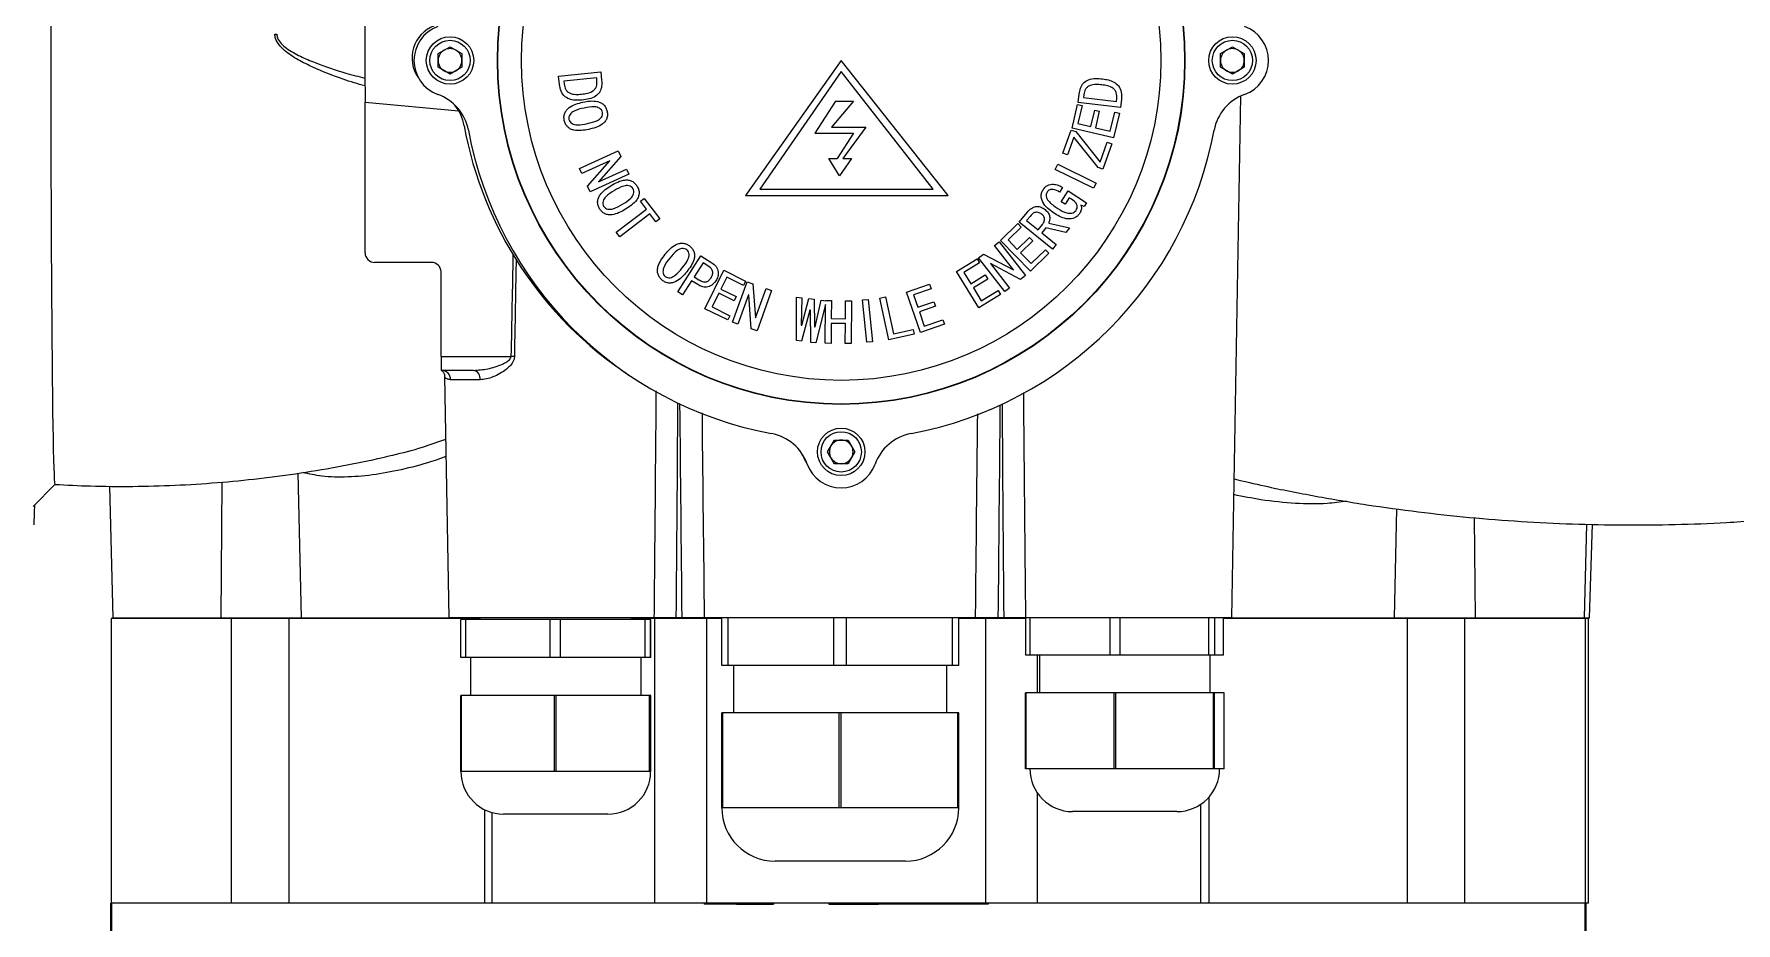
# Model space of a CAD drawing. Header units: millimetres. Extents: x 1486 to 4728, y 464 to 2757.
# Drawn here: x 3727.3 to 4086.3, y 2152.9 to 2340.2 of the extents above; entities that cross this region are included whole.
import ezdxf

# ---------------------------------------------------------------- set-up
doc = ezdxf.new("R2010")
doc.units = ezdxf.units.MM
doc.layers.add('粗实线', color=7, linetype='Continuous', lineweight=40)

msp = doc.modelspace()

# ---------------------------------------------------------------- linework, layer by layer
at = {"color": 7, "linetype": 'Continuous', "lineweight": 25}
for p, q in [((3778.115, 2340.22), (3778.51, 2340.22)), ((3812.556, 2336.098), (3815.056, 2337.541)), ((3815.056, 2337.541), (3817.556, 2336.098)), ((3977.556, 2336.098), (3980.056, 2337.541)), ((3980.056, 2337.541), (3982.556, 2336.098)), ((3812.556, 2333.211), (3812.556, 2336.098)), ((3815.056, 2331.768), (3812.556, 2333.211)), ((3817.556, 2333.211), (3815.056, 2331.768)), ((3817.556, 2336.098), (3817.556, 2333.211)), ((3897.556, 2334.655), (3877.377, 2306.194)), ((3920.128, 2306.194), (3897.556, 2334.655)), ((3977.556, 2333.211), (3977.556, 2336.098)), ((3980.056, 2331.768), (3977.556, 2333.211)), ((3982.556, 2333.211), (3980.056, 2331.768)), ((3982.556, 2336.098), (3982.556, 2333.211)), ((3837.938, 2331.376), (3846.854, 2332.281)), ((3838.117, 2329.602), (3837.938, 2331.376)), ((3845.984, 2330.98), (3839.049, 2330.275)), ((3839.049, 2330.275), (3839.107, 2329.702)), ((3846.043, 2330.407), (3845.984, 2330.98)), ((3846.854, 2332.281), (3847.033, 2330.507)), ((3897.556, 2332.362), (3880.401, 2307.497)), ((3916.933, 2307.497), (3897.556, 2332.362)), ((3797.147, 2325.865), (3816.906, 2324.053)), ((3797.155, 2294.093), (3797.147, 2325.865)), ((3896.384, 2326.094), (3891.967, 2319.33)), ((3900.18, 2326.094), (3895.487, 2320.572)), ((3896.384, 2326.094), (3900.18, 2326.094)), ((3947.514, 2325.791), (3947.728, 2327.565)), ((3948.719, 2327.444), (3948.648, 2326.871)), ((3948.648, 2326.871), (3955.584, 2326.033)), ((3955.584, 2326.033), (3955.654, 2326.606)), ((3956.645, 2326.485), (3956.43, 2324.711)), ((3979.915, 2217.2), (3981.834, 2327.178)), ((3946.231, 2320.402), (3947.405, 2325.365)), ((3947.405, 2325.365), (3948.378, 2325.135)), ((3948.378, 2325.135), (3947.483, 2321.348)), ((3956.43, 2324.711), (3947.514, 2325.791)), ((3950.194, 2320.706), (3951.017, 2324.186)), ((3951.017, 2324.186), (3951.99, 2323.956)), ((3951.99, 2323.956), (3951.167, 2320.476)), ((3954.288, 2319.739), (3955.243, 2323.782)), ((3956.216, 2323.552), (3954.982, 2318.334)), ((3955.243, 2323.782), (3956.216, 2323.552)), ((3891.967, 2319.33), (3900.18, 2319.33)), ((3895.487, 2320.572), (3902.734, 2320.572)), ((3900.18, 2319.33), (3896.709, 2314.015)), ((3902.734, 2320.572), (3897.926, 2314.015)), ((3944.31, 2315.117), (3946.065, 2319.988)), ((3946.065, 2319.988), (3947.008, 2319.649)), ((3954.982, 2318.334), (3946.231, 2320.402)), ((3947.008, 2319.649), (3952.17, 2313.24)), ((3947.483, 2321.348), (3950.194, 2320.706)), ((3951.167, 2320.476), (3954.288, 2319.739)), ((3842.347, 2311.899), (3850.512, 2315.638)), ((3850.512, 2315.638), (3851.06, 2314.443)), ((3945.254, 2314.778), (3944.31, 2315.117)), ((3946.595, 2318.505), (3945.254, 2314.778)), ((3951.759, 2312.097), (3946.595, 2318.505)), ((3952.17, 2313.24), (3953.673, 2317.415)), ((3954.616, 2317.076), (3952.702, 2311.758)), ((3953.673, 2317.415), (3954.616, 2317.076)), ((3842.849, 2310.8), (3842.347, 2311.899)), ((3848.771, 2313.511), (3842.849, 2310.8)), ((3844.076, 2308.125), (3848.793, 2313.465)), ((3851.06, 2314.443), (3846.341, 2309.106)), ((3846.362, 2309.057), (3852.284, 2311.769)), ((3848.793, 2313.465), (3848.771, 2313.511)), ((3852.284, 2311.769), (3852.787, 2310.671)), ((3894.935, 2314.015), (3896.709, 2314.015)), ((3897.212, 2310.357), (3894.935, 2314.015)), ((3899.697, 2314.015), (3897.212, 2310.357)), ((3897.926, 2314.015), (3899.697, 2314.015)), ((3942.684, 2311.685), (3943.219, 2312.773)), ((3950.768, 2307.708), (3942.684, 2311.685)), ((3943.219, 2312.773), (3951.302, 2308.796)), ((3952.702, 2311.758), (3951.759, 2312.097)), ((3844.621, 2306.932), (3844.076, 2308.125)), ((3852.787, 2310.671), (3844.621, 2306.932)), ((3846.341, 2309.106), (3846.362, 2309.057)), ((3944.23, 2307.886), (3943.606, 2306.909)), ((3951.302, 2308.796), (3950.768, 2307.708)), ((3855.202, 2304.967), (3855.997, 2305.572)), ((3856.475, 2303.291), (3855.202, 2304.967)), ((3855.997, 2305.572), (3859.272, 2301.256)), ((3877.377, 2306.194), (3920.128, 2306.194)), ((3880.401, 2307.497), (3916.933, 2307.497)), ((3943.936, 2304.884), (3945.384, 2307.147)), ((3944.778, 2304.346), (3943.936, 2304.884)), ((3945.659, 2305.722), (3944.778, 2304.346)), ((3945.384, 2307.147), (3949.287, 2304.65)), ((3946.146, 2305.41), (3945.659, 2305.722)), ((3949.287, 2304.65), (3948.805, 2303.896)), ((3850.105, 2298.457), (3856.475, 2303.291)), ((3857.206, 2302.328), (3850.836, 2297.494)), ((3858.477, 2300.652), (3857.206, 2302.328)), ((3859.272, 2301.256), (3858.477, 2300.652)), ((3935.103, 2300.588), (3936.765, 2302.635)), ((3937.377, 2301.796), (3936.644, 2300.896)), ((3936.644, 2300.896), (3939.06, 2298.935)), ((3948.805, 2303.896), (3948.098, 2304.163)), ((3850.836, 2297.494), (3850.105, 2298.457)), ((3931.175, 2296.684), (3934.814, 2300.261)), ((3935.514, 2299.547), (3932.736, 2296.818)), ((3934.691, 2294.83), (3937.243, 2297.337)), ((3934.814, 2300.261), (3935.514, 2299.547)), ((3942.103, 2294.898), (3935.103, 2300.588)), ((3937.243, 2297.337), (3937.943, 2296.623)), ((3939.06, 2298.935), (3939.991, 2300.081)), ((3940.703, 2299.366), (3939.837, 2298.301)), ((3939.837, 2298.301), (3942.867, 2295.839)), ((3944.929, 2298.377), (3940.703, 2299.366)), ((3941.311, 2300.366), (3945.728, 2299.36)), ((3945.728, 2299.36), (3944.929, 2298.377)), ((3926.537, 2293.029), (3927.572, 2293.839)), ((3927.572, 2293.839), (3933.878, 2290.491)), ((3929.892, 2295.658), (3930.845, 2296.407)), ((3933.919, 2290.522), (3929.892, 2295.658)), ((3930.845, 2296.407), (3936.399, 2289.323)), ((3937.481, 2290.267), (3931.175, 2296.684)), ((3932.736, 2296.818), (3934.691, 2294.83)), ((3937.943, 2296.623), (3935.391, 2294.117)), ((3935.391, 2294.117), (3937.641, 2291.828)), ((3941.307, 2294.027), (3937.481, 2290.267)), ((3937.641, 2291.828), (3940.606, 2294.74)), ((3940.606, 2294.74), (3941.307, 2294.027)), ((3942.867, 2295.839), (3942.103, 2294.898)), ((3811.155, 2292.093), (3799.155, 2292.093)), ((3813.159, 2272.248), (3813.155, 2290.093)), ((3863.07, 2285.92), (3867.938, 2293.503)), ((3868.417, 2292.006), (3866.538, 2289.078)), ((3867.938, 2293.503), (3870.244, 2292.023)), ((3869.437, 2291.351), (3868.417, 2292.006)), ((3868.796, 2282.338), (3872.79, 2290.422)), ((3872.79, 2290.422), (3877.375, 2288.157)), ((3921.878, 2290.158), (3926.227, 2292.835)), ((3926.593, 2282.492), (3921.878, 2290.158)), ((3926.749, 2291.983), (3923.431, 2289.942)), ((3923.431, 2289.942), (3924.893, 2287.566)), ((3926.227, 2292.835), (3926.749, 2291.983)), ((3932.091, 2285.945), (3926.537, 2293.029)), ((3929.058, 2291.861), (3929.015, 2291.828)), ((3929.015, 2291.828), (3933.042, 2286.691)), ((3935.362, 2288.51), (3929.058, 2291.861)), ((3933.878, 2290.491), (3933.919, 2290.522)), ((3865.998, 2288.236), (3864.09, 2285.265)), ((3867.285, 2287.411), (3865.998, 2288.236)), ((3866.538, 2289.078), (3867.558, 2288.423)), ((3873.433, 2288.987), (3872.194, 2286.482)), ((3872.194, 2286.482), (3875.408, 2284.894)), ((3876.932, 2287.258), (3873.433, 2288.987)), ((3874.64, 2279.519), (3877.701, 2288.018)), ((3877.375, 2288.157), (3876.932, 2287.258)), ((3877.701, 2288.018), (3878.944, 2287.57)), ((3878.944, 2287.57), (3879.457, 2280.424)), ((3879.508, 2280.404), (3881.728, 2286.568)), ((3881.728, 2286.568), (3882.87, 2286.157)), ((3911.351, 2285.835), (3916.174, 2287.477)), ((3916.496, 2286.533), (3912.817, 2285.28)), ((3916.174, 2287.477), (3916.496, 2286.533)), ((3924.893, 2287.566), (3927.942, 2289.441)), ((3928.467, 2288.589), (3925.418, 2286.714)), ((3925.418, 2286.714), (3927.1, 2283.979)), ((3927.942, 2289.441), (3928.467, 2288.589)), ((3933.042, 2286.691), (3932.091, 2285.945)), ((3936.399, 2289.323), (3935.362, 2288.51)), ((3864.09, 2285.265), (3863.07, 2285.92)), ((3871.751, 2285.584), (3870.326, 2282.701)), ((3874.965, 2283.995), (3871.751, 2285.584)), ((3875.408, 2284.894), (3874.965, 2283.995)), ((3878.005, 2285.272), (3875.784, 2279.108)), ((3878.053, 2285.254), (3878.005, 2285.272)), ((3878.568, 2278.106), (3878.053, 2285.254)), ((3882.87, 2286.157), (3879.81, 2277.658)), ((3888.156, 2275.609), (3888.117, 2284.773)), ((3888.117, 2284.773), (3889.263, 2284.631)), ((3889.263, 2284.631), (3889.14, 2278.876)), ((3889.244, 2278.865), (3890.723, 2284.453)), ((3890.723, 2284.453), (3891.871, 2284.311)), ((3891.871, 2284.311), (3891.955, 2278.531)), ((3892.06, 2278.518), (3893.331, 2284.132)), ((3894.273, 2283.187), (3892.224, 2275.11)), ((3893.331, 2284.132), (3894.281, 2284.015)), ((3894.203, 2275.041), (3894.273, 2283.187)), ((3894.281, 2284.015), (3894.281, 2284.041)), ((3894.281, 2284.041), (3895.491, 2284.031)), ((3895.491, 2284.031), (3895.458, 2280.242)), ((3898.458, 2280.216), (3898.491, 2284.006)), ((3898.491, 2284.006), (3899.702, 2283.994)), ((3899.702, 2283.994), (3899.624, 2274.994)), ((3902.066, 2284.172), (3903.266, 2284.297)), ((3902.988, 2275.256), (3902.066, 2284.172)), ((3903.266, 2284.297), (3904.188, 2275.381)), ((3905.706, 2284.552), (3906.883, 2284.807)), ((3907.612, 2275.801), (3905.706, 2284.552)), ((3906.883, 2284.807), (3908.579, 2277.029)), ((3914.244, 2277.336), (3911.351, 2285.835)), ((3912.817, 2285.28), (3913.714, 2282.644)), ((3913.714, 2282.644), (3917.094, 2283.796)), ((3917.416, 2282.853), (3914.036, 2281.701)), ((3917.094, 2283.796), (3917.416, 2282.853)), ((3931.166, 2285.305), (3926.593, 2282.492)), ((3927.1, 2283.979), (3930.642, 2286.156)), ((3930.642, 2286.156), (3931.166, 2285.305)), ((3873.617, 2279.956), (3868.796, 2282.338)), ((3870.326, 2282.701), (3874.061, 2280.855)), ((3874.061, 2280.855), (3873.617, 2279.956)), ((3875.784, 2279.108), (3874.64, 2279.519)), ((3879.457, 2280.424), (3879.508, 2280.404)), ((3890.957, 2282.042), (3889.199, 2275.483)), ((3891.06, 2282.028), (3890.957, 2282.042)), ((3891.181, 2275.239), (3891.06, 2282.028)), ((3895.45, 2279.242), (3895.413, 2275.031)), ((3898.45, 2279.216), (3895.45, 2279.242)), ((3895.458, 2280.242), (3898.458, 2280.216)), ((3898.413, 2275.006), (3898.45, 2279.216)), ((3914.036, 2281.701), (3915.069, 2278.668)), ((3915.069, 2278.668), (3918.995, 2280.005)), ((3918.995, 2280.005), (3919.314, 2279.061)), ((3879.81, 2277.658), (3878.568, 2278.106)), ((3889.199, 2275.483), (3888.156, 2275.609)), ((3889.14, 2278.876), (3889.244, 2278.865)), ((3891.955, 2278.531), (3892.06, 2278.518)), ((3912.934, 2276.961), (3907.612, 2275.801)), ((3908.579, 2277.029), (3912.724, 2277.934)), ((3912.724, 2277.934), (3912.934, 2276.961)), ((3919.314, 2279.061), (3914.244, 2277.336)), ((3813.159, 2272.248), (3827.91, 2272.248)), ((3892.224, 2275.11), (3891.181, 2275.239)), ((3895.413, 2275.031), (3894.203, 2275.041)), ((3899.624, 2274.994), (3898.413, 2275.006)), ((3904.188, 2275.381), (3902.988, 2275.256)), ((3820.041, 2269.327), (3813.187, 2269.327)), ((3813.914, 2267.954), (3814.8, 2217.2)), ((3821.403, 2267.362), (3815.176, 2267.362)), ((3894.669, 2252.155), (3896.112, 2254.655)), ((3896.112, 2254.655), (3898.999, 2254.655)), ((3898.999, 2254.655), (3900.442, 2252.155)), ((3896.112, 2249.655), (3894.669, 2252.155)), ((3900.442, 2252.155), (3898.999, 2249.655)), ((3782.975, 2247.648), (3783.636, 2217.2)), ((3898.999, 2249.655), (3896.112, 2249.655)), ((3727.17, 2240.612), (3731.744, 2245.276)), ((3743.248, 2244.932), (3743.974, 2217.2)), ((3766.938, 2245.786), (3766.714, 2217.2)), ((4014.693, 2240.152), (4014.202, 2217.2)), ((4031.055, 2238.278), (4031.23, 2217.2)), ((4054.278, 2217.2), (4054.794, 2236.912)), ((4055.333, 2217.2), (4056.021, 2236.887)), ((3743.603, 2217.01), (3743.603, 2157.01)), ((3768.988, 2217.01), (3743.603, 2217.01)), ((3743.974, 2217.2), (3766.714, 2217.2)), ((3766.714, 2217.2), (3783.636, 2217.2)), ((3768.988, 2157.01), (3768.988, 2217.01)), ((3781.134, 2217.01), (3768.988, 2217.01)), ((3774.006, 2217.2), (3774.006, 2217.01)), ((3781.134, 2157.01), (3781.134, 2217.01)), ((3821.363, 2217.01), (3781.134, 2217.01)), ((3783.636, 2217.2), (3814.8, 2217.2)), ((3790.006, 2217.01), (3790.006, 2217.2)), ((3790.403, 2217.01), (3790.403, 2217.2)), ((3809.033, 2217.2), (3809.033, 2217.01)), ((3858.135, 2217.2), (3814.8, 2217.2)), ((3817.314, 2208.795), (3817.314, 2216.795)), ((3818.378, 2216.795), (3817.314, 2216.795)), ((3818.378, 2208.795), (3818.378, 2216.795)), ((3836.183, 2216.795), (3818.378, 2216.795)), ((3819.033, 2217.01), (3819.033, 2217.2)), ((3821.363, 2217.2), (3821.363, 2216.795)), ((3836.183, 2208.795), (3836.183, 2216.795)), ((3838.329, 2216.795), (3836.183, 2216.795)), ((3838.329, 2208.795), (3838.329, 2216.795)), ((3856.232, 2216.795), (3838.329, 2216.795)), ((3853.363, 2216.795), (3853.363, 2217.2)), ((3858.235, 2217.01), (3853.363, 2217.01)), ((3856.232, 2208.795), (3856.232, 2216.795)), ((3857.314, 2216.795), (3856.232, 2216.795)), ((3857.314, 2208.795), (3857.314, 2216.795)), ((3857.412, 2216.795), (3857.314, 2216.795)), ((3857.412, 2208.795), (3857.412, 2216.795)), ((3858.235, 2157.01), (3858.235, 2217.01)), ((3869.241, 2217.01), (3858.235, 2217.01)), ((3858.43, 2217.01), (3858.43, 2217.2)), ((3863.929, 2217.2), (3862.783, 2217.2)), ((3925.884, 2217.2), (3868.664, 2217.2)), ((3869.241, 2157.01), (3869.241, 2217.01)), ((3872.356, 2217.01), (3869.241, 2217.01)), ((3872.356, 2207.156), (3872.356, 2217.156)), ((3872.359, 2217.156), (3872.356, 2217.156)), ((3872.359, 2207.156), (3872.359, 2217.156)), ((3873.7, 2217.156), (3872.359, 2217.156)), ((3873.7, 2207.156), (3873.7, 2217.156)), ((3896.019, 2217.156), (3873.7, 2217.156)), ((3877.357, 2217.2), (3877.357, 2217.156)), ((3896.019, 2207.156), (3896.019, 2217.156)), ((3898.702, 2217.156), (3896.019, 2217.156)), ((3898.702, 2207.156), (3898.702, 2217.156)), ((3921.017, 2217.156), (3898.702, 2217.156)), ((3917.357, 2217.156), (3917.357, 2217.2)), ((3921.017, 2207.156), (3921.017, 2217.156)), ((3922.359, 2217.156), (3921.017, 2217.156)), ((3922.359, 2207.156), (3922.359, 2217.156)), ((3928.062, 2217.01), (3922.359, 2217.01)), ((3924.597, 2217.2), (3924.597, 2217.01)), ((3926.154, 2217.2), (3926.154, 2217.01)), ((3928.062, 2157.01), (3928.062, 2217.01)), ((3936.511, 2217.01), (3928.062, 2217.01)), ((3931.829, 2217.2), (3930.683, 2217.2)), ((3979.915, 2217.2), (3936.42, 2217.2)), ((3936.511, 2209.341), (3936.511, 2217.2)), ((3937.413, 2209.341), (3937.413, 2217.2)), ((3954.275, 2209.341), (3954.275, 2217.2)), ((3956.412, 2209.341), (3956.412, 2217.2)), ((3975.116, 2209.341), (3975.116, 2217.2)), ((3976.351, 2209.341), (3976.351, 2217.2)), ((3978.193, 2209.341), (3978.193, 2217.2)), ((4016.971, 2217.01), (3978.193, 2217.01)), ((3979.951, 2217.2), (3979.951, 2217.01)), ((3979.951, 2217.2), (4014.202, 2217.2)), ((3989.951, 2217.01), (3989.951, 2217.2)), ((4008.581, 2217.2), (4008.581, 2217.01)), ((4014.202, 2217.2), (4031.23, 2217.2)), ((4016.971, 2157.01), (4016.971, 2217.01)), ((4029.095, 2217.01), (4016.971, 2217.01)), ((4024.581, 2217.01), (4024.581, 2217.2)), ((4024.978, 2217.01), (4024.978, 2217.2)), ((4029.095, 2157.01), (4029.095, 2217.01)), ((4054.549, 2217.01), (4029.095, 2217.01)), ((4031.23, 2217.2), (4054.278, 2217.2)), ((4054.278, 2217.2), (4055.333, 2217.2)), ((4054.549, 2157.01), (4054.549, 2217.01)), ((4055.172, 2217.01), (4054.549, 2217.01)), ((4055.172, 2157.01), (4055.172, 2217.01)), ((3818.378, 2208.795), (3817.314, 2208.795)), ((3836.183, 2208.795), (3818.378, 2208.795)), ((3819.363, 2208.795), (3819.363, 2200.795)), ((3838.329, 2208.795), (3836.183, 2208.795)), ((3856.232, 2208.795), (3838.329, 2208.795)), ((3855.363, 2200.795), (3855.363, 2208.795)), ((3857.314, 2208.795), (3856.232, 2208.795)), ((3857.412, 2208.795), (3857.314, 2208.795)), ((3937.413, 2209.341), (3936.511, 2209.341)), ((3954.275, 2209.341), (3937.413, 2209.341)), ((3938.983, 2201.341), (3938.983, 2209.341)), ((3939.352, 2209.341), (3939.352, 2201.341)), ((3956.412, 2209.341), (3954.275, 2209.341)), ((3975.116, 2209.341), (3956.412, 2209.341)), ((3976.351, 2209.341), (3975.116, 2209.341)), ((3975.352, 2201.341), (3975.352, 2209.341)), ((3978.193, 2209.341), (3976.351, 2209.341)), ((3872.359, 2207.156), (3872.356, 2207.156)), ((3873.7, 2207.156), (3872.359, 2207.156)), ((3896.019, 2207.156), (3873.7, 2207.156)), ((3874.857, 2207.156), (3874.857, 2197.156)), ((3898.702, 2207.156), (3896.019, 2207.156)), ((3921.017, 2207.156), (3898.702, 2207.156)), ((3919.857, 2197.156), (3919.857, 2207.156)), ((3922.359, 2207.156), (3921.017, 2207.156)), ((3817.309, 2184.795), (3817.309, 2200.795)), ((3817.472, 2200.795), (3817.309, 2200.795)), ((3817.472, 2184.795), (3817.472, 2200.795)), ((3837.09, 2200.795), (3817.472, 2200.795)), ((3837.09, 2184.795), (3837.09, 2200.795)), ((3837.417, 2200.795), (3837.09, 2200.795)), ((3837.417, 2184.795), (3837.417, 2200.795)), ((3857.143, 2200.795), (3837.417, 2200.795)), ((3857.143, 2184.795), (3857.143, 2200.795)), ((3857.309, 2200.795), (3857.143, 2200.795)), ((3857.309, 2184.795), (3857.309, 2200.795)), ((3857.417, 2200.795), (3857.309, 2200.795)), ((3857.417, 2184.795), (3857.417, 2200.795)), ((3936.417, 2185.341), (3936.417, 2201.341)), ((3936.555, 2201.341), (3936.417, 2201.341)), ((3936.555, 2185.341), (3936.555, 2201.341)), ((3955.133, 2201.341), (3936.555, 2201.341)), ((3955.133, 2185.341), (3955.133, 2201.341)), ((3955.46, 2201.341), (3955.133, 2201.341)), ((3955.46, 2185.341), (3955.46, 2201.341)), ((3976.068, 2201.341), (3955.46, 2201.341)), ((3976.068, 2185.341), (3976.068, 2201.341)), ((3976.257, 2201.341), (3976.068, 2201.341)), ((3976.257, 2185.341), (3976.257, 2201.341)), ((3978.287, 2201.341), (3976.257, 2201.341)), ((3978.287, 2185.341), (3978.287, 2201.341)), ((3872.356, 2177.156), (3872.356, 2197.156)), ((3872.359, 2197.156), (3872.356, 2197.156)), ((3872.359, 2177.156), (3872.359, 2197.156)), ((3872.564, 2197.156), (3872.359, 2197.156)), ((3872.564, 2177.156), (3872.564, 2197.156)), ((3897.155, 2197.156), (3872.564, 2197.156)), ((3897.155, 2177.156), (3897.155, 2197.156)), ((3897.565, 2197.156), (3897.155, 2197.156)), ((3897.565, 2177.156), (3897.565, 2197.156)), ((3922.154, 2197.156), (3897.565, 2197.156)), ((3922.154, 2177.156), (3922.154, 2197.156)), ((3922.359, 2197.156), (3922.154, 2197.156)), ((3922.359, 2177.156), (3922.359, 2197.156)), ((3817.472, 2184.795), (3817.309, 2184.795)), ((3827.281, 2184.795), (3817.472, 2184.795)), ((3837.09, 2184.795), (3827.281, 2184.795)), ((3837.417, 2184.795), (3837.09, 2184.795)), ((3847.28, 2184.795), (3837.417, 2184.795)), ((3857.143, 2184.795), (3847.28, 2184.795)), ((3857.309, 2184.795), (3857.143, 2184.795)), ((3857.363, 2184.795), (3857.309, 2184.795)), ((3857.417, 2184.795), (3857.363, 2184.795)), ((3936.555, 2185.341), (3936.417, 2185.341)), ((3945.844, 2185.341), (3936.555, 2185.341)), ((3955.133, 2185.341), (3945.844, 2185.341)), ((3955.46, 2185.341), (3955.133, 2185.341)), ((3965.764, 2185.341), (3955.46, 2185.341)), ((3976.068, 2185.341), (3965.764, 2185.341)), ((3976.257, 2185.341), (3976.068, 2185.341)), ((3977.272, 2185.341), (3976.257, 2185.341)), ((3978.287, 2185.341), (3977.272, 2185.341)), ((3938.983, 2157.01), (3938.983, 2180.173)), ((3975.139, 2157.01), (3975.139, 2179.431)), ((3822.409, 2157.01), (3822.409, 2176.709)), ((3823.879, 2176.144), (3823.879, 2157.01)), ((3848.363, 2175.795), (3826.363, 2175.795)), ((3872.357, 2177.156), (3872.356, 2177.156)), ((3872.359, 2177.156), (3872.357, 2177.156)), ((3872.564, 2177.156), (3872.359, 2177.156)), ((3884.859, 2177.156), (3872.564, 2177.156)), ((3897.155, 2177.156), (3884.859, 2177.156)), ((3897.565, 2177.156), (3897.155, 2177.156)), ((3909.859, 2177.156), (3897.565, 2177.156)), ((3922.154, 2177.156), (3909.859, 2177.156)), ((3922.359, 2177.156), (3922.154, 2177.156)), ((3968.352, 2176.341), (3946.352, 2176.341)), ((3973.393, 2157.01), (3973.393, 2177.885)), ((3911.107, 2165.906), (3883.607, 2165.906)), ((3897.155, 2157.01), (3743.603, 2157.01)), ((3768.988, 2157.01), (3743.603, 2157.01)), ((3781.134, 2157.01), (3768.988, 2157.01)), ((3822.409, 2157.01), (3781.134, 2157.01)), ((3823.879, 2157.01), (3822.409, 2157.01)), ((3858.235, 2157.01), (3823.879, 2157.01)), ((3869.241, 2157.01), (3858.235, 2157.01)), ((3868.654, 2157.01), (3868.654, 2156.8)), ((3875.475, 2156.8), (3868.654, 2156.8)), ((3928.062, 2157.01), (3869.241, 2157.01)), ((3875.475, 2157.01), (3875.475, 2156.8)), ((3875.475, 2156.8), (3883.275, 2156.8)), ((3883.275, 2157.01), (3883.275, 2156.8)), ((3894.941, 2157.01), (3894.941, 2156.8)), ((3894.941, 2156.8), (3896.461, 2156.8)), ((3896.461, 2157.01), (3896.461, 2156.8)), ((3896.461, 2156.8), (3903.569, 2156.8)), ((4055.172, 2157.01), (3897.155, 2157.01)), ((3903.569, 2157.01), (3903.569, 2156.8)), ((3903.569, 2156.8), (3905.433, 2156.8)), ((3905.433, 2157.01), (3905.433, 2156.8)), ((3928.545, 2156.8), (3905.433, 2156.8)), ((3938.983, 2157.01), (3928.062, 2157.01)), ((3928.545, 2157.01), (3928.545, 2156.8)), ((3973.393, 2157.01), (3938.983, 2157.01)), ((3975.139, 2157.01), (3973.277, 2157.01)), ((4016.971, 2157.01), (3975.139, 2157.01)), ((4029.095, 2157.01), (4016.971, 2157.01)), ((4054.549, 2157.01), (4029.095, 2157.01)), ((4055.172, 2157.01), (4054.549, 2157.01))]:
    msp.add_line(p, q, dxfattribs=at)
at = {"color": 7, "linetype": 'Continuous', "lineweight": 25, "flags": 128}
for points in [[(3730.858, 2344.541), (3730.857, 2338.752), (3730.859, 2332.968), (3730.865, 2327.211), (3730.874, 2321.503), (3730.886, 2315.864), (3730.901, 2310.315), (3730.92, 2304.878), (3730.941, 2299.572), (3730.966, 2294.417), (3730.993, 2289.432), (3731.023, 2284.637), (3731.056, 2280.048), (3731.091, 2275.683), (3731.128, 2271.557), (3731.168, 2267.688), (3731.21, 2264.087), (3731.254, 2260.771), (3731.3, 2257.749), (3731.347, 2255.034), (3731.396, 2252.636), (3731.446, 2250.564), (3731.497, 2248.826), (3731.549, 2247.427), (3731.602, 2246.373), (3731.655, 2245.668), (3731.708, 2245.315), (3731.735, 2245.271)], [(3889.999, 2250.168), (3890.803, 2248.625), (3890.897, 2248.491)]]:
    msp.add_lwpolyline(points, dxfattribs=at)
at = {"color": 7, "linetype": 'Continuous', "lineweight": 25}
for centre, radius in [((3897.556, 2334.655), 72.5), ((3897.556, 2334.655), 72.418), ((3897.556, 2334.655), 67.42), ((3815.056, 2334.655), 5), ((3815.056, 2334.655), 4.25), ((3980.056, 2334.655), 5), ((3980.056, 2334.655), 4.25), ((3897.556, 2252.155), 5), ((3897.556, 2252.155), 4.25)]:
    msp.add_circle(centre, radius, dxfattribs=at)
for centre, radius, start, end in [((4795.937, 2336.792), 998.85, 178.657155, 180.626784), ((3814.242, 2335.2), 7.2, 110.58893, 215.5629), ((3815.056, 2334.655), 7.6, 109.80619, 250.19381), ((3980.056, 2334.655), 7.6, 289.80619, 70.19381), ((3815.056, 2334.655), 2.5, 120, 180), ((3815.056, 2334.655), 2.5, 60, 120), ((3815.056, 2334.655), 2.5, 0, 60), ((3980.056, 2334.655), 2.5, 120, 180), ((3980.056, 2334.655), 2.5, 60, 120), ((3980.056, 2334.655), 2.5, 0, 60), ((3815.056, 2334.655), 2.5, 180, 240), ((3815.056, 2334.655), 2.5, 300, 0), ((3980.056, 2334.655), 2.5, 180, 240), ((3980.056, 2334.655), 2.5, 300, 0), ((3815.056, 2334.655), 2.5, 240, 300), ((3980.056, 2334.655), 2.5, 240, 300), ((3809.092, 2318.096), 10, 10.6021, 70.19381), ((3986.019, 2318.096), 10, 109.80619, 169.3979), ((3808.194, 2319.098), 10, 10.30557, 37.99554), ((3896.742, 2335.199), 80, 190.3053, 236.57581), ((3897.556, 2334.655), 80, 190.6021, 259.3979), ((3897.556, 2334.655), 80, 280.6021, 349.3979), ((3891.38, 2271.531), 78.224, 179.47425, 181.61433), ((3826.561, 2201.291), 70.97, 88.32643, 88.91078), ((3813.229, 2267.381), 1.947, 359.43492, 88.4218), ((3819.657, 2267.606), 1.763, 352.03665, 77.40158), ((3880.997, 2246.191), 10, 19.80619, 79.3979), ((3897.556, 2252.155), 2.5, 90, 150), ((3897.556, 2252.155), 2.5, 30, 90), ((3914.114, 2246.191), 10, 100.6021, 160.19381), ((3880.637, 2246.652), 10, 20.58584, 36.2851), ((3897.556, 2252.155), 2.5, 150, 210), ((3897.556, 2252.155), 2.5, 210, 270), ((3897.556, 2252.155), 2.5, 270, 330), ((3897.556, 2252.155), 2.5, 330, 30), ((3897.556, 2252.155), 7.6, 199.80619, 340.19381), ((3549.673, 2245.227), 177.857, 357.27011, 358.61419), ((3826.363, 2184.795), 9, 180, 270), ((3848.363, 2184.795), 9, 270, 0), ((3946.352, 2185.341), 9, 180, 270), ((3968.352, 2185.341), 9, 270, 0), ((3883.607, 2177.156), 11.25, 180, 270), ((3911.107, 2177.156), 11.25, 270, 0)]:
    msp.add_arc(centre, radius, start, end, dxfattribs=at)
for centre, major_axis, ratio, start_param, end_param in [((3799.155, 2294.093), (-1.286, 1.532), 0.9997539, 0.8729109, 2.4437073), ((3837.274, 1806.707), (-0.161, 664.368), 0.019519, 0.7480035, 0.7943743), ((3811.155, 2290.093), (-1.286, 1.532), 0.9997539, 4.0145036, 5.5852999), ((3837.181, 2756.459), (-0.342, 1411.987), 0.019519, 4.3205165, 4.3549505), ((3897.093, 3097.161), (-0.466, 1923.104), 0.019519, 2.0198691, 2.0460556), ((3897.093, 3097.161), (-0.466, 1923.104), 0.019519, 4.2371202, 4.263166), ((3957.17, 2756.459), (-0.342, 1411.987), 0.019519, 1.9284107, 1.9626594)]:
    msp.add_ellipse(centre, major_axis=major_axis, ratio=ratio, start_param=start_param, end_param=end_param, dxfattribs=at)
for points, knots in [([(3797.137, 2329.282), (3795.595, 2329.727), (3791.876, 2330.801), (3787.161, 2332.715), (3783.014, 2334.724), (3780.611, 2336.3), (3779.024, 2337.846), (3778.24, 2339.046), (3778.149, 2339.901), (3778.115, 2340.22)], [0, 0, 0, 0, 0.2142375, 0.5166297, 0.6688949, 0.820442, 0.8894469, 0.9587584, 1, 1, 1, 1]), ([(3778.51, 2340.22), (3778.545, 2339.944), (3778.643, 2339.184), (3779.453, 2338.152), (3781.067, 2336.816), (3783.498, 2335.461), (3787.687, 2333.74), (3792.24, 2332.153), (3795.783, 2331.275), (3797.135, 2330.94)], [0, 0, 0, 0, 0.0379535, 0.1043013, 0.1730755, 0.3295994, 0.4868018, 0.8040508, 1, 1, 1, 1]), ([(3842.932, 2326.298), (3842.517, 2326.27), (3841.687, 2326.214), (3840.437, 2326.368), (3839.231, 2326.974), (3838.372, 2328.149), (3838.202, 2329.117), (3838.117, 2329.602)], [0, 0, 0, 0, 0.1873686, 0.3744545, 0.5606512, 0.7799286, 1, 1, 1, 1]), ([(3839.107, 2329.702), (3839.183, 2329.293), (3839.298, 2328.678), (3839.829, 2328.031), (3840.538, 2327.598), (3841.582, 2327.461), (3842.397, 2327.52), (3842.805, 2327.55)], [0, 0, 0, 0, 0.2491686, 0.3742314, 0.4992481, 0.7491493, 1, 1, 1, 1]), ([(3842.805, 2327.55), (3843.214, 2327.603), (3844.03, 2327.71), (3845.03, 2328.06), (3845.649, 2328.62), (3846.062, 2329.357), (3846.05, 2329.987), (3846.043, 2330.407)], [0, 0, 0, 0, 0.2508567, 0.500793, 0.6258591, 0.7509329, 1, 1, 1, 1]), ([(3847.033, 2330.507), (3847.056, 2330.084), (3847.101, 2329.242), (3846.729, 2327.993), (3845.758, 2327.006), (3844.408, 2326.5), (3843.424, 2326.365), (3842.932, 2326.298)], [0, 0, 0, 0, 0.1870739, 0.3734257, 0.5592438, 0.7792964, 1, 1, 1, 1]), ([(3947.728, 2327.565), (3947.799, 2327.983), (3947.941, 2328.817), (3948.58, 2329.956), (3949.746, 2330.707), (3951.178, 2330.904), (3952.17, 2330.818), (3952.666, 2330.775)], [0, 0, 0, 0, 0.1870649, 0.3734297, 0.5592453, 0.7792922, 1, 1, 1, 1]), ([(3952.514, 2329.524), (3952.102, 2329.562), (3951.281, 2329.637), (3950.227, 2329.515), (3949.497, 2329.104), (3948.932, 2328.475), (3948.804, 2327.856), (3948.719, 2327.444)], [0, 0, 0, 0, 0.2508645, 0.5008218, 0.6258859, 0.7509553, 1, 1, 1, 1]), ([(3955.654, 2326.606), (3955.671, 2327.022), (3955.695, 2327.648), (3955.318, 2328.398), (3954.718, 2328.975), (3953.729, 2329.342), (3952.92, 2329.463), (3952.514, 2329.524)], [0, 0, 0, 0, 0.2491512, 0.3742584, 0.4992728, 0.7491603, 1, 1, 1, 1]), ([(3952.666, 2330.775), (3953.078, 2330.712), (3953.901, 2330.585), (3955.088, 2330.156), (3956.132, 2329.298), (3956.718, 2327.962), (3956.669, 2326.978), (3956.645, 2326.485)], [0, 0, 0, 0, 0.18736448, 0.37442493, 0.56063137, 0.77992698, 1, 1, 1, 1]), ([(3839.149, 2322.002), (3839.112, 2322.26), (3839.037, 2322.775), (3839.209, 2323.551), (3839.61, 2324.228), (3840.373, 2324.944), (3841.572, 2325.495), (3842.577, 2325.739), (3843.081, 2325.862)], [0, 0, 0, 0, 0.1250192, 0.2498558, 0.3747912, 0.4997815, 0.7495749, 1, 1, 1, 1]), ([(3843.081, 2325.862), (3843.587, 2325.954), (3844.598, 2326.139), (3845.909, 2326.123), (3846.888, 2325.772), (3847.517, 2325.309), (3847.982, 2324.672), (3848.119, 2324.173), (3848.188, 2323.924)], [0, 0, 0, 0, 0.2504567, 0.5002532, 0.6252173, 0.7501267, 0.8749622, 1, 1, 1, 1]), ([(3843.344, 2324.622), (3842.611, 2324.469), (3841.515, 2324.24), (3840.439, 2323.452), (3840.086, 2322.772), (3840.115, 2322.397), (3840.13, 2322.211)], [0, 0, 0, 0, 0.5017694, 0.750141, 0.875232, 1, 1, 1, 1]), ([(3847.208, 2323.715), (3847.147, 2323.891), (3847.025, 2324.241), (3846.447, 2324.732), (3845.151, 2325.015), (3844.068, 2324.779), (3843.344, 2324.622)], [0, 0, 0, 0, 0.1248189, 0.2499539, 0.4981871, 1, 1, 1, 1]), ([(3844.036, 2321.368), (3844.755, 2321.518), (3845.83, 2321.741), (3846.913, 2322.49), (3847.253, 2323.164), (3847.223, 2323.532), (3847.208, 2323.715)], [0, 0, 0, 0, 0.5019475, 0.7502431, 0.8752926, 1, 1, 1, 1]), ([(3848.188, 2323.924), (3848.226, 2323.669), (3848.302, 2323.16), (3848.135, 2322.394), (3847.744, 2321.721), (3846.981, 2321.021), (3845.792, 2320.489), (3844.797, 2320.249), (3844.299, 2320.129)], [0, 0, 0, 0, 0.1250247, 0.249832, 0.3747171, 0.499688, 0.7495364, 1, 1, 1, 1]), ([(3844.299, 2320.129), (3843.792, 2320.035), (3842.779, 2319.849), (3841.468, 2319.851), (3840.477, 2320.174), (3839.834, 2320.621), (3839.359, 2321.253), (3839.219, 2321.752), (3839.149, 2322.002)], [0, 0, 0, 0, 0.2504518, 0.5003272, 0.6253213, 0.7502035, 0.8750019, 1, 1, 1, 1]), ([(3840.13, 2322.211), (3840.192, 2322.035), (3840.317, 2321.683), (3840.922, 2321.217), (3842.225, 2320.979), (3843.31, 2321.212), (3844.036, 2321.368)], [0, 0, 0, 0, 0.1247323, 0.24978, 0.4982226, 1, 1, 1, 1]), ([(3846.593, 2303.398), (3846.473, 2303.63), (3846.234, 2304.093), (3846.151, 2304.882), (3846.308, 2305.653), (3846.799, 2306.577), (3847.753, 2307.487), (3848.626, 2308.044), (3849.063, 2308.322)], [0, 0, 0, 0, 0.1250036, 0.2498616, 0.3747616, 0.4997388, 0.7495522, 1, 1, 1, 1]), ([(3849.063, 2308.322), (3849.512, 2308.574), (3850.409, 2309.077), (3851.654, 2309.489), (3852.695, 2309.473), (3853.441, 2309.238), (3854.087, 2308.786), (3854.379, 2308.359), (3854.525, 2308.145)], [0, 0, 0, 0, 0.2504523, 0.5002239, 0.6252071, 0.75011, 0.874969, 1, 1, 1, 1]), ([(3853.663, 2307.63), (3853.549, 2307.777), (3853.32, 2308.07), (3852.787, 2308.269), (3852.235, 2308.329), (3851.151, 2308.07), (3850.352, 2307.606), (3849.714, 2307.235)], [0, 0, 0, 0, 0.1244998, 0.2492948, 0.3742933, 0.4995067, 1, 1, 1, 1]), ([(3854.525, 2308.145), (3854.643, 2307.916), (3854.879, 2307.459), (3854.973, 2306.679), (3854.815, 2305.916), (3854.321, 2305.006), (3853.367, 2304.117), (3852.504, 2303.567), (3852.072, 2303.291)], [0, 0, 0, 0, 0.1249965, 0.249855, 0.3747479, 0.4997368, 0.7495608, 1, 1, 1, 1]), ([(3940.135, 2307.442), (3940.417, 2307.781), (3940.981, 2308.461), (3942.253, 2308.633), (3943.341, 2308.394), (3943.934, 2308.055), (3944.23, 2307.886)], [0, 0, 0, 0, 0.2788964, 0.5578251, 0.7786952, 1, 1, 1, 1]), ([(3849.714, 2307.235), (3849.07, 2306.853), (3848.107, 2306.282), (3847.341, 2305.188), (3847.233, 2304.43), (3847.381, 2304.085), (3847.455, 2303.913)], [0, 0, 0, 0, 0.501761, 0.750183, 0.8753162, 1, 1, 1, 1]), ([(3847.455, 2303.913), (3847.57, 2303.767), (3847.803, 2303.475), (3848.525, 2303.228), (3849.835, 2303.424), (3850.786, 2303.996), (3851.421, 2304.379)], [0, 0, 0, 0, 0.124711, 0.2497335, 0.4981823, 1, 1, 1, 1]), ([(3851.421, 2304.379), (3852.053, 2304.754), (3852.998, 2305.315), (3853.783, 2306.374), (3853.884, 2307.123), (3853.737, 2307.461), (3853.663, 2307.63)], [0, 0, 0, 0, 0.5018684, 0.7502116, 0.8752611, 1, 1, 1, 1]), ([(3942.671, 2302.321), (3942.23, 2302.622), (3941.349, 2303.224), (3940.216, 2304.369), (3939.667, 2305.645), (3939.753, 2306.733), (3940.007, 2307.205), (3940.135, 2307.442)], [0, 0, 0, 0, 0.2509218, 0.5013544, 0.7498363, 0.8748612, 1, 1, 1, 1]), ([(3940.979, 2306.902), (3940.892, 2306.728), (3940.717, 2306.381), (3940.822, 2305.589), (3941.664, 2304.496), (3942.623, 2303.864), (3943.263, 2303.442)], [0, 0, 0, 0, 0.1247529, 0.2495, 0.4985308, 1, 1, 1, 1]), ([(3943.606, 2306.909), (3943.17, 2307.162), (3942.624, 2307.479), (3941.878, 2307.499), (3941.515, 2307.409), (3941.198, 2307.201), (3941.052, 2307.002), (3940.979, 2306.902)], [0, 0, 0, 0, 0.4988165, 0.6242231, 0.7494415, 0.874624, 1, 1, 1, 1]), ([(3947.082, 2303.061), (3947.166, 2303.22), (3947.333, 2303.538), (3947.319, 2304.092), (3946.995, 2304.812), (3946.496, 2305.164), (3946.146, 2305.41)], [0, 0, 0, 0, 0.1868638, 0.3733714, 0.5602028, 1, 1, 1, 1]), ([(3852.072, 2303.291), (3851.623, 2303.039), (3850.724, 2302.535), (3849.482, 2302.114), (3848.441, 2302.098), (3847.687, 2302.312), (3847.032, 2302.756), (3846.739, 2303.184), (3846.593, 2303.398)], [0, 0, 0, 0, 0.2504337, 0.5002812, 0.6252688, 0.7501695, 0.8749936, 1, 1, 1, 1]), ([(3936.765, 2302.635), (3937.045, 2302.935), (3937.603, 2303.534), (3938.711, 2303.992), (3939.786, 2303.786), (3940.307, 2303.405), (3940.568, 2303.214)], [0, 0, 0, 0, 0.280695, 0.5598608, 0.7792695, 1, 1, 1, 1]), ([(3939.802, 2302.272), (3939.581, 2302.421), (3939.139, 2302.719), (3938.124, 2302.633), (3937.661, 2302.114), (3937.377, 2301.796)], [0, 0, 0, 0, 0.280727, 0.5596165, 1, 1, 1, 1]), ([(3939.991, 2300.081), (3940.121, 2300.275), (3940.38, 2300.663), (3940.482, 2301.343), (3940.213, 2301.904), (3939.939, 2302.149), (3939.802, 2302.272)], [0, 0, 0, 0, 0.2804879, 0.5596746, 0.7791971, 1, 1, 1, 1]), ([(3940.568, 2303.214), (3940.792, 2303.012), (3941.238, 2302.61), (3941.545, 2301.808), (3941.557, 2301.029), (3941.393, 2300.587), (3941.311, 2300.366)], [0, 0, 0, 0, 0.2803832, 0.559221, 0.7797503, 1, 1, 1, 1]), ([(3947.838, 2302.387), (3947.69, 2302.196), (3947.393, 2301.813), (3946.536, 2301.347), (3945.313, 2301.153), (3943.909, 2301.586), (3943.084, 2302.076), (3942.671, 2302.321)], [0, 0, 0, 0, 0.1250554, 0.2501566, 0.4991693, 0.7492179, 1, 1, 1, 1]), ([(3943.263, 2303.442), (3943.871, 2303.058), (3944.782, 2302.484), (3946.051, 2302.408), (3946.736, 2302.651), (3946.967, 2302.925), (3947.082, 2303.061)], [0, 0, 0, 0, 0.5010763, 0.7499661, 0.8751624, 1, 1, 1, 1]), ([(3948.098, 2304.163), (3948.145, 2303.995), (3948.24, 2303.659), (3948.164, 2303.03), (3947.962, 2302.631), (3947.838, 2302.387)], [0, 0, 0, 0, 0.2797111, 0.5602706, 1, 1, 1, 1]), ([(3859.807, 2288.346), (3859.616, 2288.523), (3859.234, 2288.876), (3858.883, 2289.588), (3858.769, 2290.365), (3858.914, 2291.4), (3859.498, 2292.581), (3860.127, 2293.401), (3860.443, 2293.812)], [0, 0, 0, 0, 0.1250093, 0.2498545, 0.3747778, 0.4997916, 0.7495853, 1, 1, 1, 1]), ([(3860.443, 2293.812), (3860.778, 2294.202), (3861.448, 2294.981), (3862.477, 2295.791), (3863.459, 2296.133), (3864.239, 2296.168), (3864.999, 2295.961), (3865.419, 2295.66), (3865.63, 2295.51)], [0, 0, 0, 0, 0.2504339, 0.5002214, 0.6252151, 0.7501399, 0.8749892, 1, 1, 1, 1]), ([(3864.998, 2294.732), (3864.841, 2294.83), (3864.525, 2295.028), (3863.957, 2295.033), (3863.418, 2294.9), (3862.491, 2294.285), (3861.899, 2293.578), (3861.425, 2293.013)], [0, 0, 0, 0, 0.1245429, 0.249367, 0.3743477, 0.4995619, 1, 1, 1, 1]), ([(3864.004, 2290.917), (3864.47, 2291.484), (3865.168, 2292.332), (3865.536, 2293.594), (3865.381, 2294.333), (3865.126, 2294.599), (3864.998, 2294.732)], [0, 0, 0, 0, 0.5018779, 0.7501176, 0.8751431, 1, 1, 1, 1]), ([(3865.63, 2295.51), (3865.819, 2295.336), (3866.198, 2294.988), (3866.551, 2294.287), (3866.664, 2293.518), (3866.512, 2292.495), (3865.921, 2291.335), (3865.298, 2290.524), (3864.986, 2290.118)], [0, 0, 0, 0, 0.1250284, 0.2498723, 0.3747685, 0.4997331, 0.7495573, 1, 1, 1, 1]), ([(3828.999, 2292.796), (3828.977, 2291.628), (3828.85, 2284.773), (3828.731, 2277.918), (3828.633, 2272.231)], [0, 0, 0, 0, 0.1703401, 1, 1, 1, 1]), ([(3864.986, 2290.118), (3864.65, 2289.727), (3863.979, 2288.947), (3862.958, 2288.128), (3861.986, 2287.758), (3861.205, 2287.701), (3860.439, 2287.895), (3860.018, 2288.196), (3859.807, 2288.346)], [0, 0, 0, 0, 0.2504428, 0.5002887, 0.6252796, 0.7501774, 0.8749961, 1, 1, 1, 1]), ([(3861.425, 2293.013), (3860.951, 2292.434), (3860.243, 2291.57), (3859.899, 2290.282), (3860.054, 2289.533), (3860.31, 2289.26), (3860.439, 2289.124)], [0, 0, 0, 0, 0.5017515, 0.7500962, 0.875224, 1, 1, 1, 1]), ([(3860.439, 2289.124), (3860.597, 2289.026), (3860.915, 2288.832), (3861.678, 2288.846), (3862.841, 2289.479), (3863.538, 2290.341), (3864.004, 2290.917)], [0, 0, 0, 0, 0.124682, 0.2497052, 0.4982071, 1, 1, 1, 1]), ([(3870.094, 2288.863), (3870.24, 2289.105), (3870.53, 2289.584), (3870.428, 2290.665), (3869.814, 2291.09), (3869.437, 2291.351)], [0, 0, 0, 0, 0.28242195, 0.55927888, 1, 1, 1, 1]), ([(3870.244, 2292.023), (3870.579, 2291.773), (3871.246, 2291.274), (3871.69, 2290.148), (3871.594, 2289.062), (3871.275, 2288.492), (3871.115, 2288.206)], [0, 0, 0, 0, 0.2804232, 0.5591036, 0.7791827, 1, 1, 1, 1]), ([(3871.115, 2288.206), (3870.862, 2287.874), (3870.356, 2287.211), (3869.216, 2286.795), (3868.137, 2286.929), (3867.569, 2287.25), (3867.285, 2287.411)], [0, 0, 0, 0, 0.280177, 0.5589416, 0.7790938, 1, 1, 1, 1]), ([(3867.558, 2288.423), (3867.798, 2288.282), (3868.275, 2288.003), (3869.103, 2287.893), (3869.719, 2288.326), (3869.968, 2288.684), (3870.094, 2288.863)], [0, 0, 0, 0, 0.281389, 0.5593941, 0.7788242, 1, 1, 1, 1]), ([(3820.041, 2269.327), (3821.02, 2269.405), (3823.027, 2269.566), (3825.433, 2270.308), (3826.998, 2271.101), (3827.616, 2271.558), (3827.851, 2271.959), (3827.901, 2272.133), (3827.907, 2272.214), (3827.91, 2272.248)], [0, 0, 0, 0, 0.35502129, 0.72754145, 0.8396702, 0.94189457, 0.97391996, 0.98885849, 1, 1, 1, 1]), ([(3828.633, 2272.231), (3828.631, 2272.174), (3828.619, 2271.89), (3828.432, 2271.21), (3827.845, 2270.364), (3826.847, 2269.44), (3825.59, 2268.598), (3824.143, 2267.922), (3822.729, 2267.458), (3821.845, 2267.394), (3821.403, 2267.362)], [0, 0, 0, 0, 0.0162573, 0.0803535, 0.1974896, 0.3113043, 0.4880382, 0.6650371, 0.8326451, 1, 1, 1, 1]), ([(3813.286, 2269.318), (3813.313, 2269.312), (3813.37, 2269.301), (3813.371, 2269.294), (3813.413, 2269.259), (3813.513, 2269.144), (3813.623, 2268.986), (3813.751, 2268.752), (3813.885, 2268.396), (3813.899, 2268.104), (3813.906, 2267.951)], [0, 0, 0, 0, 0.2629743, 0.5663445, 0.7439995, 0.8209108, 0.8598529, 0.8940914, 0.9449946, 1, 1, 1, 1]), ([(3815.176, 2267.362), (3814.944, 2267.394), (3814.477, 2267.459), (3814.014, 2267.834), (3813.965, 2267.912), (3813.939, 2267.955)], [0, 0, 0, 0, 0.3069361, 0.6184433, 1, 1, 1, 1]), ([(3858.135, 2217.2), (3858.166, 2220.532), (3858.314, 2236.463), (3858.452, 2252.393), (3858.561, 2264.991)], [0, 0, 0, 0, 0.2091798, 1, 1, 1, 1]), ([(3935.976, 2264.675), (3935.979, 2264.401), (3936.1, 2250.797), (3936.248, 2234.972), (3936.399, 2219.421), (3936.42, 2217.2)], [0, 0, 0, 0, 0.0173473, 0.8596338, 1, 1, 1, 1]), ([(3868.192, 2260.414), (3868.198, 2259.885), (3868.35, 2245.48), (3868.51, 2231.075), (3868.664, 2217.2)], [0, 0, 0, 0, 0.0367513, 1, 1, 1, 1]), ([(3925.884, 2217.2), (3925.919, 2220.532), (3926.073, 2234.861), (3926.22, 2249.191), (3926.333, 2260.188)], [0, 0, 0, 0, 0.2325469, 1, 1, 1, 1]), ([(3803.001, 2251.458), (3805.068, 2251.979), (3808.703, 2252.895), (3812.504, 2254.259), (3814.143, 2254.847)], [0, 0, 0, 0, 0.5689763, 1, 1, 1, 1]), ([(3731.732, 2245.294), (3734.223, 2245.167), (3739.691, 2244.89), (3748.142, 2244.844), (3757.061, 2245.079), (3765.945, 2245.636), (3774.78, 2246.503), (3783.56, 2247.67), (3792.266, 2249.165), (3798.749, 2250.443), (3802.304, 2251.316), (3803.007, 2251.488)], [0, 0, 0, 0, 0.104207, 0.2287858, 0.3530516, 0.4770071, 0.6006545, 0.7239951, 0.8470295, 0.9697573, 1, 1, 1, 1]), ([(3814.207, 2251.166), (3813.454, 2250.894), (3810.491, 2249.823), (3805.532, 2248.511), (3799.346, 2247.275), (3793.485, 2246.758), (3788.304, 2246.856), (3785.33, 2247.514), (3784.018, 2247.804)], [0, 0, 0, 0, 0.0662194, 0.2604347, 0.4527512, 0.6496821, 0.845437, 1, 1, 1, 1]), ([(3980.425, 2246.447), (3982.566, 2245.945), (3988.266, 2244.608), (3997.595, 2242.792), (4008.387, 2240.966), (4019.211, 2239.476), (4030.054, 2238.303), (4040.908, 2237.451), (4051.763, 2236.919), (4062.61, 2236.702), (4073.44, 2236.816), (4082.683, 2237.136), (4088.305, 2237.543), (4090.333, 2237.69)], [0, 0, 0, 0, 0.0596151, 0.1586817, 0.2575664, 0.3562726, 0.4548031, 0.5531604, 0.6513466, 0.7493636, 0.8472129, 0.9448956, 1, 1, 1, 1]), ([(4004.089, 2241.746), (4002.748, 2241.56), (3999.359, 2241.09), (3993.315, 2241.229), (3986.749, 2241.855), (3982.274, 2242.755), (3980.367, 2243.138)], [0, 0, 0, 0, 0.1886984, 0.4768409, 0.777094, 1, 1, 1, 1]), ([(3862.783, 2217.2), (3862.753, 2217.2), (3862.602, 2217.2), (3861.962, 2217.2), (3860.873, 2217.2), (3859.527, 2217.2), (3858.613, 2217.2), (3858.252, 2217.2), (3858.135, 2217.2)], [0, 0, 0, 0, 0.0154414, 0.077245, 0.327001, 0.5767568, 0.8624795, 1, 1, 1, 1]), ([(3868.664, 2217.2), (3868.655, 2217.2), (3868.607, 2217.2), (3868.37, 2217.2), (3867.752, 2217.2), (3866.52, 2217.2), (3865.175, 2217.2), (3864.272, 2217.2), (3863.929, 2217.2)], [0, 0, 0, 0, 0.0152548, 0.0763166, 0.3233966, 0.5704785, 0.8367817, 1, 1, 1, 1]), ([(3930.683, 2217.2), (3930.653, 2217.2), (3930.502, 2217.2), (3929.862, 2217.2), (3928.772, 2217.2), (3927.428, 2217.2), (3926.409, 2217.2), (3926.04, 2217.2), (3925.884, 2217.2)], [0, 0, 0, 0, 0.0143893, 0.071982, 0.304721, 0.5374601, 0.8037035, 1, 1, 1, 1]), ([(3936.42, 2217.2), (3936.408, 2217.2), (3936.348, 2217.2), (3936.06, 2217.2), (3935.364, 2217.2), (3934.058, 2217.2), (3932.806, 2217.2), (3932.038, 2217.2), (3931.829, 2217.2)], [0, 0, 0, 0, 0.01624473, 0.08126808, 0.34432952, 0.60739291, 0.89319823, 1, 1, 1, 1])]:
    msp.add_open_spline(points, degree=3, knots=knots, dxfattribs=at)
at = {"layer": '粗实线', "linetype": 'ByBlock'}
for p, q in [((3743.603, 2157.01), (3743.603, 2135.01)), ((4054.549, 2157.01), (4054.549, 2135.01))]:
    msp.add_line(p, q, dxfattribs=at)

doc.saveas('drawing.dxf')
